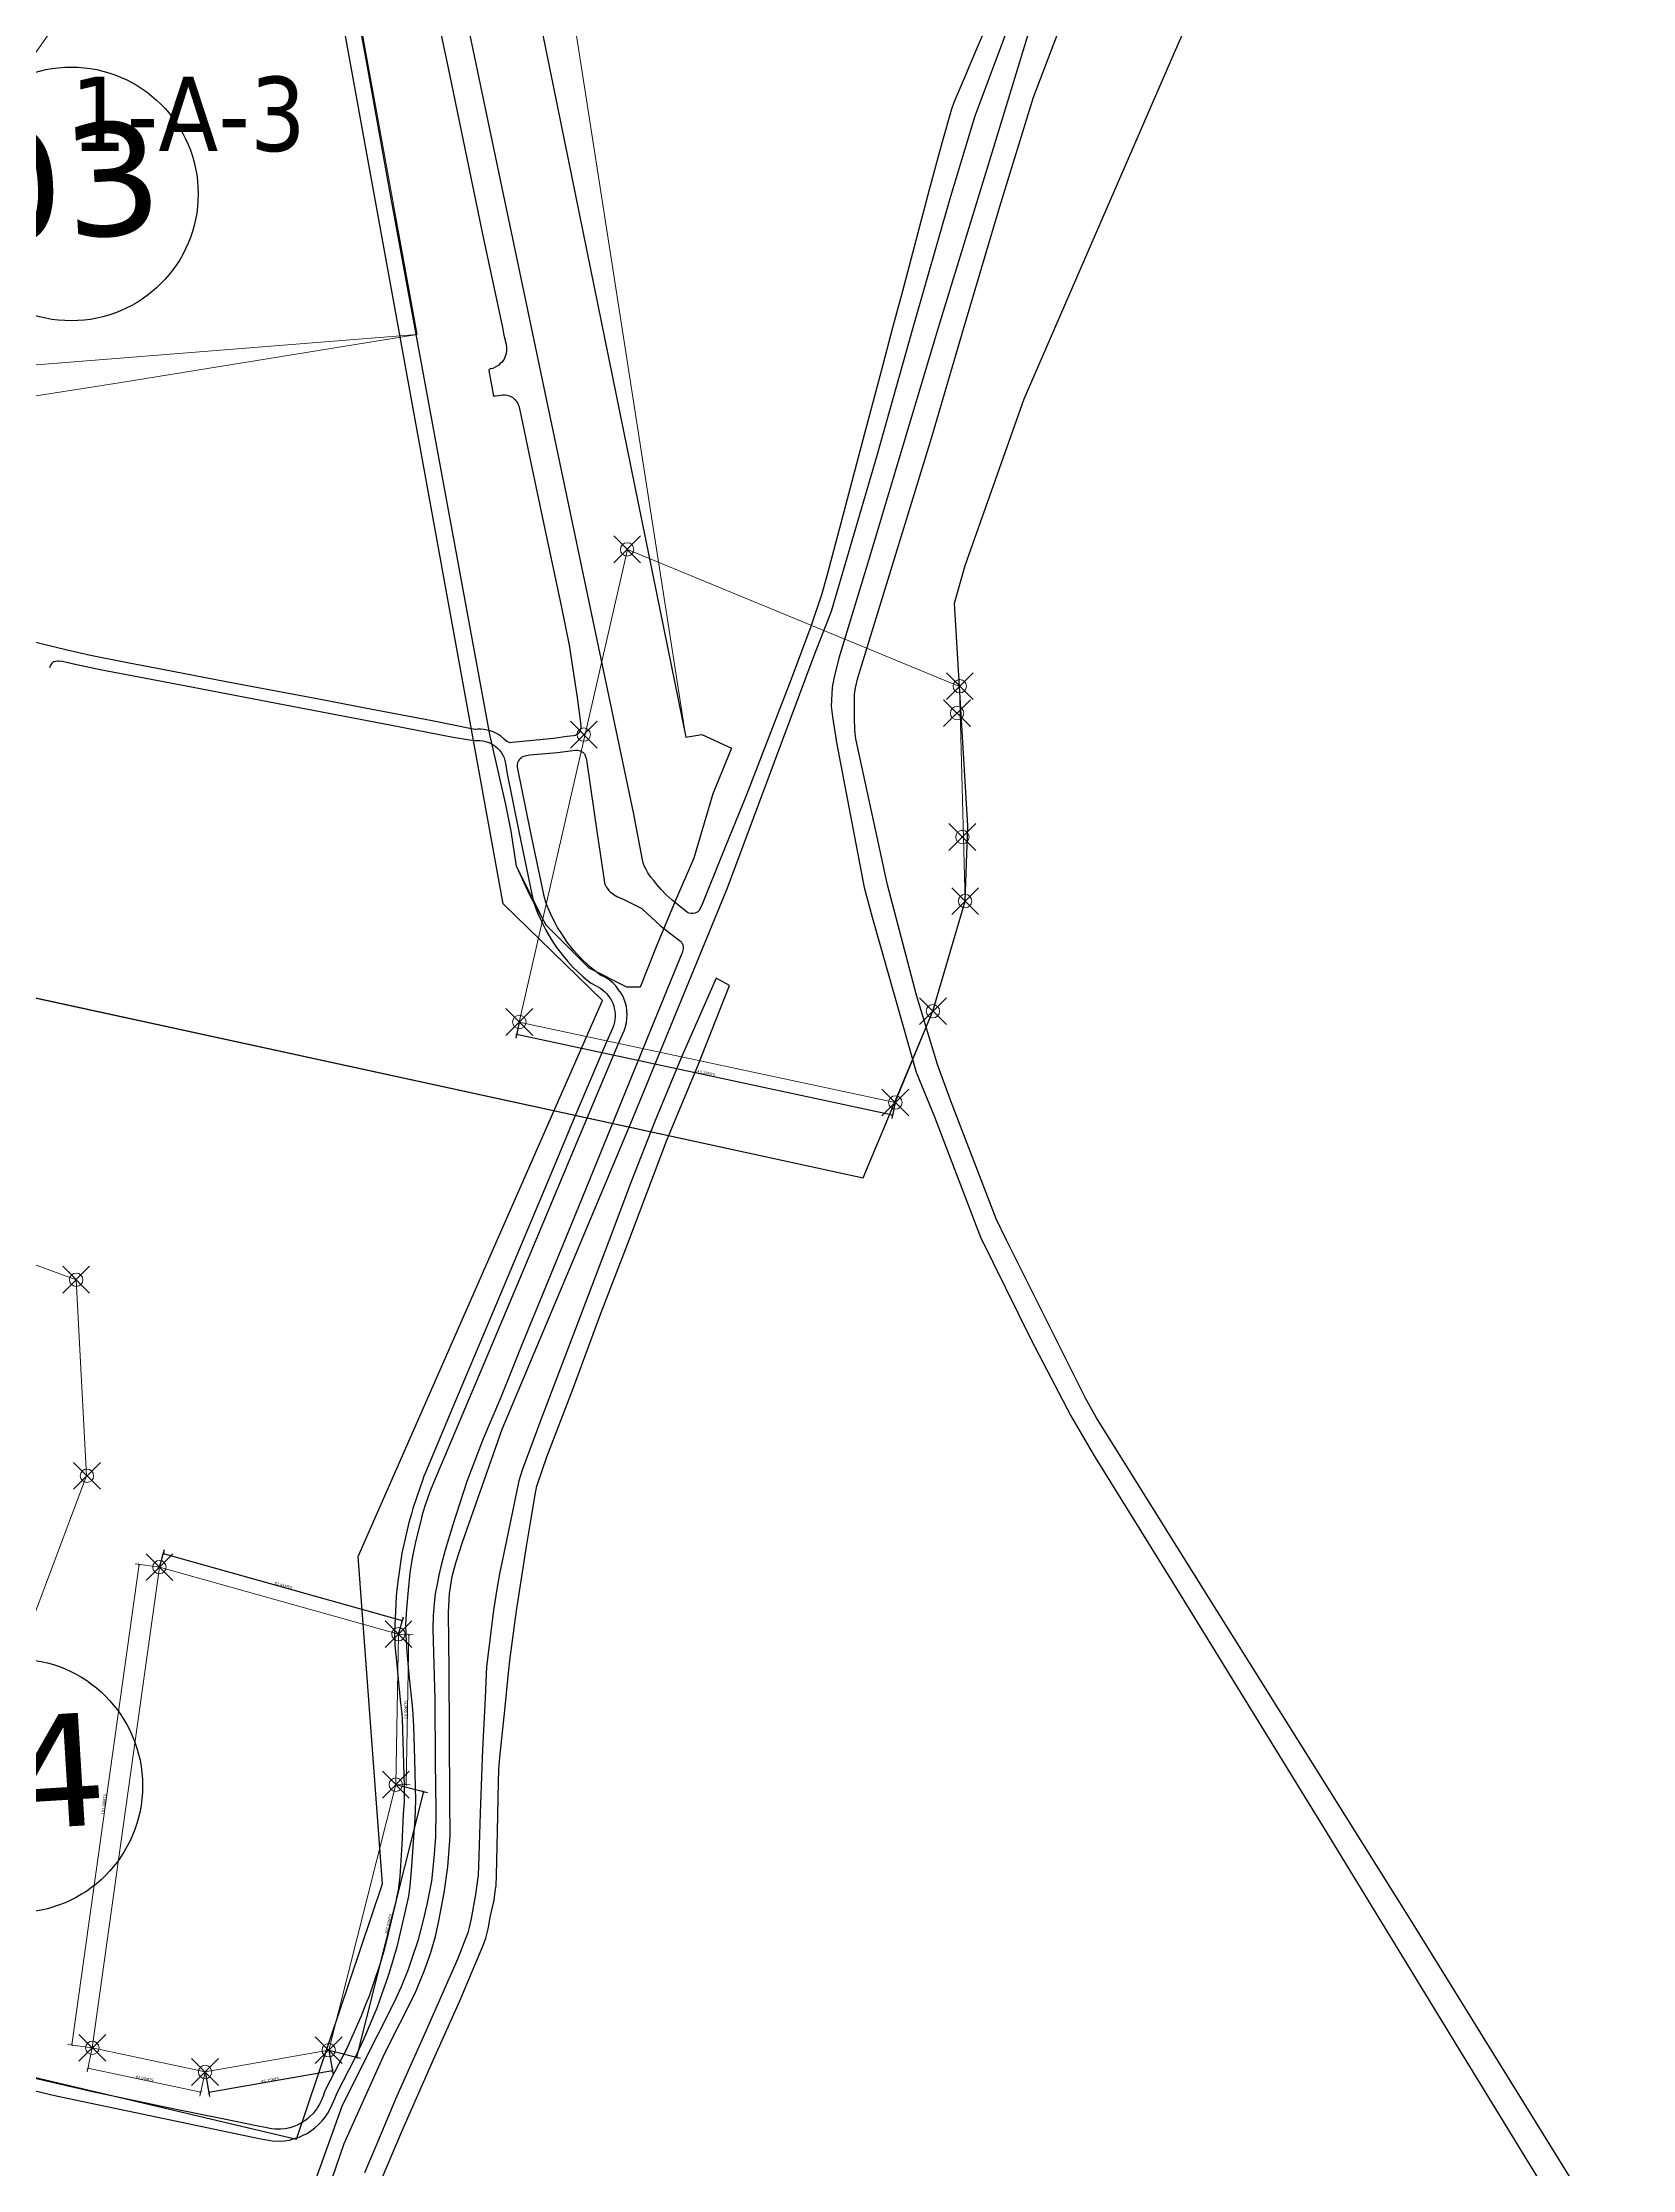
# Model space of a CAD drawing. Header units: metres. Extents: x 2 to 659295185, y -28 to 1124222152.
# Drawn here: x 655781 to 656373, y 1125972 to 1126764 of the extents above; entities that cross this region are included whole.
import ezdxf

# ---------------------------------------------------------------- set-up
doc = ezdxf.new("R2010")
doc.units = ezdxf.units.M
doc.header["$MEASUREMENT"] = 0
doc.header["$PDMODE"] = 35
doc.header["$PDSIZE"] = 5
doc.linetypes.add('HIDDEN', pattern=[0.375, 0.25, -0.125])
doc.layers.get('0').update_dxf_attribs({"linetype": 'CONTINUOUS'})
for name, color, linetype in [('Cota', 3, 'CONTINUOUS'), ('CURVAS', 2, 'CONTINUOUS'), ('MANZANA', 30, 'CONTINUOUS'), ('Numero de manzana', 6, 'CONTINUOUS'), ('Parcelas', 140, 'CONTINUOUS'), ('TERRENO DE TABACALERA', 50, 'CONTINUOUS'), ('TEXTOS', 7, 'CONTINUOUS')]:
    doc.layers.add(name, color=color, linetype=linetype)
doc.layers.add('CUADRICULA  AVIADORES', color=7, linetype='CONTINUOUS', lineweight=0)
doc.styles.add('ROMAN', font='verdana.ttf')
doc.styles.get("Standard").update_dxf_attribs({"font": 'tahoma.ttf'})
doc.dimstyles.new('100', dxfattribs={"dimtxt": 1, "dimasz": 1, "dimexe": 1.5, "dimexo": 0, "dimgap": 0.09, "dimtad": 1, "dimzin": 0, "dimdsep": 46, "dimtxsty": 'ROMAN', "dimblk": 'ARCHTICK', "dimcen": 0.09, "dimclrd": 1, "dimclre": 1, "dimadec": 0, "dimazin": 0, "dimtfac": 1, "dimtofl": 0, "dimtmove": 0, "dimatfit": 3, "dimfxl": 1, "dimtolj": 1, "dimtzin": 0, "dimarcsym": 0})

# ---------------------------------------------------------------- blocks, each defined once
blk = doc.blocks.new('_ArchTick')
at = {"color": 0, "linetype": 'ByBlock', "const_width": 0.15}
blk.add_lwpolyline([(-0.5, -0.5), (0.5, 0.5)], dxfattribs=at)
blk = doc.blocks.new('*D2503')
at = {"layer": 'Cota', "color": 1, "lineweight": -2, "transparency": 16777216}
for p, q in [((655825, 1126196), (655826.83, 1126202.52)), ((655826.42, 1126201.07), (655915.42, 1126176.07)), ((655914, 1126171), (655915.83, 1126177.51))]:
    blk.add_line(p, q, dxfattribs=at)
for p, rotation in [((655826.42, 1126201.07), 164.3086601401522), ((655915.42, 1126176.07), 344.3086601401522)]:
    blk.add_blockref('_ArchTick', p, dxfattribs=dict(at, rotation=rotation))
at = {"layer": 'Cota', "color": 0, "lineweight": 0, "transparency": 16777216, "insert": (655871.09, 1126189.16), "char_height": 1, "attachment_point": 5, "rotation": 344.30866, "style": 'ROMAN'}
blk.add_mtext('\\A1;92.45MTS', dxfattribs=at)
blk = doc.blocks.new('*D2504')
at = {"layer": 'Cota', "color": 1, "lineweight": -2, "transparency": 16777216}
for p, q in [((655923.34, 1126112.39), (655898.38, 1126013.49)), ((655913, 1126115), (655924.79, 1126112.02)), ((655888.04, 1126016.1), (655899.83, 1126013.13))]:
    blk.add_line(p, q, dxfattribs=at)
for p, rotation in [((655923.34, 1126112.39), 75.83636477606281), ((655898.38, 1126013.49), 255.8363647760628)]:
    blk.add_blockref('_ArchTick', p, dxfattribs=dict(at, rotation=rotation))
at = {"layer": 'Cota', "color": 0, "lineweight": 0, "transparency": 16777216, "insert": (655910.27, 1126063.09), "char_height": 1, "attachment_point": 5, "rotation": 75.83636, "style": 'ROMAN'}
blk.add_mtext('\\A1;102.00MTS', dxfattribs=at)
blk = doc.blocks.new('*D2505')
at = {"layer": 'Cota', "color": 1, "lineweight": -2, "transparency": 16777216}
for p, q in [((655888.04, 1126016.1), (655889.65, 1126006.93)), ((655841.99, 1126007.99), (655843.61, 1125998.82)), ((655889.39, 1126008.41), (655843.35, 1126000.3))]:
    blk.add_line(p, q, dxfattribs=at)
for p, rotation in [((655889.39, 1126008.41), 9.988998711069408), ((655843.35, 1126000.3), 189.9889987110695)]:
    blk.add_blockref('_ArchTick', p, dxfattribs=dict(at, rotation=rotation))
at = {"layer": 'Cota', "color": 0, "lineweight": 0, "transparency": 16777216, "insert": (655866.26, 1126004.96), "char_height": 1, "attachment_point": 5, "rotation": 9.989, "style": 'ROMAN'}
blk.add_mtext('\\A1;46.75MTS', dxfattribs=at)
blk = doc.blocks.new('*D2506')
at = {"layer": 'Cota', "color": 1, "lineweight": -2, "transparency": 16777216}
for p, q in [((655958.98, 1126398.96), (655957.7, 1126392.97)), ((655958.01, 1126394.44), (656098.01, 1126364.46)), ((656098.98, 1126368.98), (656097.7, 1126362.99))]:
    blk.add_line(p, q, dxfattribs=at)
for p, rotation in [((655958.01, 1126394.44), 167.9133687159431), ((656098.01, 1126364.46), 347.913368715943)]:
    blk.add_blockref('_ArchTick', p, dxfattribs=dict(at, rotation=rotation))
at = {"layer": 'Cota', "color": 0, "lineweight": 0, "transparency": 16777216, "insert": (656028.14, 1126380.05), "char_height": 1, "attachment_point": 5, "rotation": 347.91337, "style": 'ROMAN'}
blk.add_mtext('\\A1;143.18MTS', dxfattribs=at)

msp = doc.modelspace()

# ---------------------------------------------------------------- linework, layer by layer
at = {"lineweight": 0}
msp.add_point((656123.9831, 1126467.873), dxfattribs=at)
at = {"layer": 'Cota', "lineweight": 0}
for p, q in [((655958.9778, 1126398.9646), (655999.2615, 1126574.8768)), ((655999.2615, 1126574.8768), (656122.8705, 1126523.9499)), ((656122.8705, 1126523.9499), (656125, 1126444)), ((656125, 1126444), (656113, 1126403)), ((656098.9827, 1126368.9843), (655958.9778, 1126398.9646)), ((656113, 1126403), (656098.9827, 1126368.9843))]:
    msp.add_line(p, q, dxfattribs=at)
at = {"layer": 'Cota', "color": 1, "lineweight": 0}
for p, q in [((655817.4137, 1126197.062), (655792.4227, 1126018.0608)), ((655824.9999, 1126196.0029), (655815.9281, 1126197.2695)), ((655913.9999, 1126171.0007), (655919.3227, 1126170.9053)), ((655917.823, 1126170.9322), (655916.8197, 1126114.9332)), ((655912.9966, 1126115.0017), (655918.3194, 1126114.9063)), ((655800.0088, 1126017.0017), (655790.9371, 1126018.2682)), ((655800.0088, 1126017.0017), (655798.0785, 1126008.0058)), ((655840.378, 1126000.4632), (655798.3932, 1126009.4724)), ((655841.9937, 1126007.9925), (655840.0633, 1125998.9966))]:
    msp.add_line(p, q, dxfattribs=at)
at = {"layer": 'Cota', "lineweight": 0}
msp.add_lwpolyline([(655719.9766, 1126143.0158), (655762.8619, 1126137.0781), (655797.8742, 1126229.9604), (655794.0251, 1126302.9937), (655628.044, 1126363.9768), (655605.1617, 1126167.097), (655719.9766, 1126143.0158)], dxfattribs=at)
for p in [(656122, 1126514), (655983, 1126506), (655983, 1126506), (655983, 1126506), (656125, 1126444), (656113, 1126403), (655959, 1126399), (656099, 1126369), (655794, 1126303), (655798, 1126230), (655825, 1126196), (655914, 1126171), (655913, 1126115), (655800, 1126017), (655888.0362, 1126016.106), (655842, 1126008)]:
    msp.add_point(p, dxfattribs=at)
at = {"layer": 'CUADRICULA  AVIADORES', "lineweight": 0}
for p, q in [((655800.0088, 1126017.0017), (655824.9999, 1126196.0029)), ((655824.9999, 1126196.0029), (655913.9999, 1126171.0007)), ((655913.9999, 1126171.0007), (655912.9966, 1126115.0017)), ((655912.9966, 1126115.0017), (655888.038, 1126016.1024)), ((655841.9937, 1126007.9925), (655800.0088, 1126017.0017)), ((655888.038, 1126016.1024), (655841.9937, 1126007.9925))]:
    msp.add_line(p, q, dxfattribs=at)
for p in [(655999.1337, 1126574.9682), (656123.0064, 1126524.0207)]:
    msp.add_point(p, dxfattribs=at)
at = {"layer": 'CURVAS', "lineweight": 0}
for points in [[(655935, 1127057), (656021, 1126505), (656027, 1126506), (656038, 1126501), (656031, 1126484), (656024, 1126460), (656017, 1126444), (656010, 1126427), (656004, 1126412), (655999, 1126412), (655985, 1126419), (655980, 1126424), (655969, 1126435), (655963, 1126447), (655958, 1126457), (655956, 1126470), (655954, 1126480), (655948, 1126506), (655911, 1126707), (655876, 1126902)], [(655610, 1126896), (655754, 1126915), (655754, 1126885), (655876, 1126902), (655921, 1126655), (655695, 1126637), (655610, 1126896)], [(655610, 1126896), (655750, 1126915), (655754, 1126885), (655876, 1126902), (655897, 1126786), (655899, 1126773), (655911, 1126707), (655921, 1126655), (655810, 1126637), (655695, 1126619), (655675, 1126744), (655656, 1126859), (655617, 1126853), (655610, 1126896)], [(655770, 1126886), (655770, 1126886), (655788, 1126773), (655779, 1126760), (655675, 1126744)]]:
    msp.add_lwpolyline(points, dxfattribs=at)
at = {"layer": 'MANZANA', "lineweight": -3}
for p, q in [((655953, 1126443), (655871, 1126894)), ((655990, 1126407), (655953, 1126443)), ((655899, 1126200), (655990, 1126407)), ((655908, 1126078), (655899, 1126200)), ((655385, 1126099), (655876, 1125983)), ((655876, 1125983), (655908, 1126078))]:
    msp.add_line(p, q, dxfattribs=at)
at = {"layer": 'MANZANA', "lineweight": -2}
for p, q in [((655926.31, 1126783.4065), (655932.2387, 1126755.4522)), ((656128.7702, 1126736.4061), (656144.8001, 1126779.2873)), ((656148.6839, 1126767.7997), (656135.3998, 1126724.2685)), ((655932.2387, 1126755.4522), (655939.4044, 1126720.6493)), ((656119.6997, 1126706.5121), (656128.7702, 1126736.4061)), ((656135.3998, 1126724.2685), (656114.9831, 1126657.4921)), ((655939.4044, 1126720.6493), (655945.2177, 1126693.0249)), ((656105.6736, 1126657.5621), (656119.6997, 1126706.5121)), ((655945.2177, 1126693.0249), (655952.7214, 1126657.5521)), ((655952.7214, 1126657.5521), (655953.2821, 1126654.6827)), ((655953.2821, 1126654.6827), (655954.0572, 1126651.3634)), ((655954.0572, 1126651.3634), (655954.1727, 1126650.0336)), ((656113.4741, 1126652.5131), (656089.1819, 1126571.2197)), ((656092.0762, 1126609.5019), (656105.6736, 1126657.5621)), ((656114.9831, 1126657.4921), (656113.4741, 1126652.5131)), ((655950.0415, 1126642.8351), (655949.1674, 1126642.3852)), ((655950.9156, 1126643.275), (655950.0415, 1126642.8351)), ((655951.3526, 1126643.615), (655950.9156, 1126643.275)), ((655951.8968, 1126644.1648), (655951.3526, 1126643.615)), ((655952.4493, 1126644.7247), (655951.8968, 1126644.1648)), ((655952.9935, 1126645.2746), (655952.4493, 1126644.7247)), ((655953.3151, 1126645.8345), (655952.9935, 1126645.2746)), ((655953.6449, 1126646.4944), (655953.3151, 1126645.8345)), ((655953.8593, 1126647.1642), (655953.6449, 1126646.4944)), ((655954.0737, 1126648.044), (655953.8593, 1126647.1642)), ((655954.1809, 1126648.6039), (655954.0737, 1126648.044)), ((655954.1727, 1126650.0336), (655954.2881, 1126649.3738)), ((655954.2881, 1126649.3738), (655954.1809, 1126648.6039)), ((655947.7491, 1126641.9353), (655947.6337, 1126641.7153)), ((655947.6337, 1126641.7153), (655947.642, 1126641.6054)), ((655947.642, 1126641.6054), (655949.3241, 1126632.7672)), ((655947.8563, 1126641.9353), (655947.7491, 1126641.9353)), ((655948.1862, 1126642.1552), (655947.8563, 1126641.9353)), ((655949.1674, 1126642.3852), (655948.1862, 1126642.1552)), ((655949.3241, 1126632.7672), (655949.3241, 1126632.3173)), ((655949.3241, 1126632.3173), (655949.4313, 1126632.0973)), ((655949.4313, 1126632.0973), (655949.6539, 1126632.0973)), ((655949.6539, 1126632.0973), (655949.8683, 1126632.1073)), ((655949.8683, 1126632.1073), (655950.091, 1126632.1073)), ((655950.091, 1126632.1073), (655951.2949, 1126632.3272)), ((655951.2949, 1126632.3272), (655951.9545, 1126632.4472)), ((655951.9545, 1126632.4472), (655952.8286, 1126632.5572)), ((655952.8286, 1126632.5572), (655953.5955, 1126632.5572)), ((655953.5955, 1126632.5572), (655954.3623, 1126632.4572)), ((655954.3623, 1126632.4572), (655955.2364, 1126632.1273)), ((655955.2364, 1126632.1273), (655955.7888, 1126631.9073)), ((655955.7888, 1126631.9073), (655956.5557, 1126631.4674)), ((655956.5557, 1126631.4674), (655957.2154, 1126630.9175)), ((655957.2154, 1126630.9175), (655957.6607, 1126630.4776)), ((655957.6607, 1126630.4776), (655957.9905, 1126630.0377)), ((655957.9905, 1126630.0377), (655958.3203, 1126629.4878)), ((655958.3203, 1126629.4878), (655958.543, 1126628.9379)), ((655958.543, 1126628.9379), (655958.7656, 1126628.3781)), ((655958.7656, 1126628.3781), (655959.5407, 1126625.0687)), ((655959.5407, 1126625.0687), (655963.3503, 1126607.1624)), ((655963.3503, 1126607.1624), (655968.0504, 1126584.8469)), ((656081.6039, 1126573.6192), (656092.0762, 1126609.5019)), ((655968.0504, 1126584.8469), (655974.5399, 1126553.9032)), ((656075.2381, 1126551.9136), (656081.6039, 1126573.6192)), ((656089.1819, 1126571.2197), (656077.9428, 1126534.4572)), ((655974.5399, 1126553.9032), (655977.5579, 1126539.3162)), ((656068.7404, 1126535.407), (656075.2381, 1126551.9136)), ((655790.6493, 1126537.3966), (655776.8293, 1126540.7659)), ((655784.432, 1126531.6177), (655784.7535, 1126532.2776)), ((655784.7535, 1126532.2776), (655785.1906, 1126532.7275)), ((655785.1906, 1126532.7275), (655785.7348, 1126533.1674)), ((655785.7348, 1126533.1674), (655786.3945, 1126533.3974)), ((655786.3945, 1126533.3974), (655787.1613, 1126533.5074)), ((655787.1613, 1126533.5074), (655787.7056, 1126533.5074)), ((655787.7056, 1126533.5074), (655788.9177, 1126533.2974)), ((655788.9177, 1126533.2974), (655792.5376, 1126532.5376)), ((655799.3157, 1126535.437), (655790.6493, 1126537.3966)), ((655792.5376, 1126532.5376), (655802.9521, 1126530.258)), ((655813.1357, 1126532.7375), (655799.3157, 1126535.437)), ((655826.7331, 1126530.138), (655813.1357, 1126532.7375)), ((655977.5579, 1126539.3162), (655980.4934, 1126519.8701)), ((656036.4662, 1126448.9946), (656068.7404, 1126535.407)), ((656077.9428, 1126534.4572), (656076.1122, 1126526.9287)), ((655784.2176, 1126530.9479), (655784.432, 1126531.6177)), ((655802.9521, 1126530.258), (655831.6806, 1126524.7491)), ((655845.3687, 1126526.5788), (655826.7331, 1126530.138)), ((655831.6806, 1126524.7491), (655868.5313, 1126517.7206)), ((655849.871, 1126525.7089), (655845.3687, 1126526.5788)), ((655884.957, 1126519.0103), (655849.871, 1126525.7089)), ((656076.1122, 1126526.9287), (656075.4773, 1126523.4894)), ((655868.5313, 1126517.7206), (655910.75, 1126509.6122)), ((655901.6219, 1126515.871), (655884.957, 1126519.0103)), ((655980.4934, 1126519.8701), (655981.7385, 1126510.3621)), ((656075.4773, 1126523.4894), (656075.1722, 1126516.6308)), ((656075.1722, 1126516.6308), (656075.6339, 1126512.6516)), ((655926.5161, 1126511.1119), (655901.6219, 1126515.871)), ((655910.75, 1126509.6122), (655934.4321, 1126505.0632)), ((655941.8699, 1126508.0825), (655926.5161, 1126511.1119)), ((655942.4223, 1126507.8626), (655941.8699, 1126508.0825)), ((655943.5108, 1126507.9826), (655942.7439, 1126507.8726)), ((655944.7229, 1126507.9826), (655943.5108, 1126507.9826)), ((655945.8196, 1126507.8826), (655944.7229, 1126507.9826)), ((655981.755, 1126508.0425), (655981.6478, 1126507.4827)), ((655981.7385, 1126510.3621), (655981.854, 1126509.2523)), ((655981.8622, 1126508.3725), (655981.755, 1126508.0425)), ((655981.854, 1126509.2523), (655981.8622, 1126508.3725)), ((656075.6339, 1126512.6516), (656077.0935, 1126503.0436)), ((655934.4321, 1126505.0632), (655940.4598, 1126504.0933)), ((655940.4598, 1126504.0933), (655942.546, 1126503.7734)), ((655942.7439, 1126507.8726), (655942.4223, 1126507.8626)), ((655942.546, 1126503.7734), (655944.3024, 1126503.7834)), ((655944.3024, 1126503.7834), (655945.3991, 1126503.6734)), ((655945.3991, 1126503.6734), (655945.9433, 1126503.5735)), ((655947.0235, 1126507.6626), (655945.8196, 1126507.8826)), ((655945.9433, 1126503.5735), (655946.9328, 1126503.3535)), ((655946.9328, 1126503.3535), (655947.6997, 1126503.0236)), ((655948.1202, 1126507.3427), (655947.0235, 1126507.6626)), ((655947.6997, 1126503.0236), (655948.4665, 1126502.6936)), ((655949.2169, 1126507.0128), (655948.1202, 1126507.3427)), ((655948.4665, 1126502.6936), (655949.019, 1126502.3637)), ((655949.019, 1126502.3637), (655949.5632, 1126502.0338)), ((655950.2064, 1126506.5728), (655949.2169, 1126507.0128)), ((655949.5632, 1126502.0338), (655950.1157, 1126501.5939)), ((655950.1157, 1126501.5939), (655950.8826, 1126500.934)), ((655950.9733, 1126506.1329), (655950.2064, 1126506.5728)), ((655950.8826, 1126500.934), (655951.6577, 1126500.1641)), ((655952.07, 1126505.4731), (655950.9733, 1126506.1329)), ((655951.6577, 1126500.1641), (655951.9875, 1126499.7242)), ((655953.3893, 1126504.2633), (655952.07, 1126505.4731)), ((655954.3788, 1126503.4935), (655953.3893, 1126504.2633)), ((655954.9313, 1126503.1635), (655954.3788, 1126503.4935)), ((655955.2611, 1126503.0536), (655954.9313, 1126503.1635)), ((655955.5909, 1126502.9436), (655955.2611, 1126503.0536)), ((655956.3578, 1126503.0636), (655955.5909, 1126502.9436)), ((655971.6868, 1126504.5633), (655956.3578, 1126503.0636)), ((655976.8322, 1126505.2531), (655971.6868, 1126504.5633)), ((655979.1328, 1126505.4831), (655976.8322, 1126505.2531)), ((655979.8997, 1126505.713), (655979.1328, 1126505.4831)), ((655980.3367, 1126505.933), (655979.8997, 1126505.713)), ((655980.7738, 1126506.2629), (655980.3367, 1126505.933)), ((655981.1036, 1126506.6028), (655980.7738, 1126506.2629)), ((655981.4252, 1126507.0427), (655981.1036, 1126506.6028)), ((655981.6478, 1126507.4827), (655981.4252, 1126507.0427)), ((656077.0935, 1126503.0436), (656087.4173, 1126449.1145)), ((655951.9875, 1126499.7242), (655952.4245, 1126499.1744)), ((655952.4245, 1126499.1744), (655952.8698, 1126498.2945)), ((655952.8698, 1126498.2945), (655953.3151, 1126497.4047)), ((655953.3151, 1126497.4047), (655953.6449, 1126496.4149)), ((655953.6449, 1126496.4149), (655953.983, 1126494.6453)), ((655953.983, 1126494.6453), (655954.3211, 1126491.9958)), ((655954.3211, 1126491.9958), (655958.7986, 1126469.8903)), ((655958.7986, 1126469.8903), (655963.6142, 1126446.5751)), ((655963.6142, 1126446.5751), (655964.2821, 1126443.7056)), ((656001.1245, 1126362.8021), (656036.4662, 1126448.9946)), ((656087.4173, 1126449.1145), (656090.4187, 1126438.0668)), ((655964.2821, 1126443.7056), (655964.95, 1126441.936)), ((655964.95, 1126441.936), (655965.9477, 1126439.2865)), ((655965.9477, 1126439.2865), (655966.6156, 1126437.8568)), ((655966.6156, 1126437.8568), (655967.7206, 1126435.4273)), ((656090.4187, 1126438.0668), (656106.7785, 1126380.2985)), ((655967.7206, 1126435.4273), (655968.9327, 1126433.2178)), ((655968.9327, 1126433.2178), (655970.1449, 1126431.0082)), ((655970.1449, 1126431.0082), (655971.5796, 1126428.5887)), ((655971.5796, 1126428.5887), (655972.9072, 1126426.7091)), ((655972.9072, 1126426.7091), (655974.8862, 1126424.1796)), ((655974.8862, 1126424.1796), (655976.9807, 1126421.6401)), ((655976.9807, 1126421.6401), (655978.8525, 1126419.5506)), ((655978.8525, 1126419.5506), (655982.5961, 1126415.9113)), ((655982.5961, 1126415.9113), (655985.5646, 1126413.6018)), ((655985.5646, 1126413.6018), (655987.6508, 1126412.402)), ((656032.3433, 1126415.3614), (656019.3231, 1126385.6575)), ((656037.2825, 1126412.612), (656032.3433, 1126415.3614)), ((655987.6508, 1126412.402), (655989.4072, 1126411.4122)), ((655989.4072, 1126411.4122), (655990.8419, 1126410.2025)), ((655990.8419, 1126410.2025), (655991.6088, 1126409.4326)), ((655991.6088, 1126409.4326), (655992.2685, 1126408.6528)), ((655992.2685, 1126408.6528), (655992.8209, 1126407.8829)), ((655992.8209, 1126407.8829), (655993.3734, 1126407.0031)), ((655993.3734, 1126407.0031), (655993.8187, 1126406.0133)), ((655993.8187, 1126406.0133), (655994.1485, 1126405.0135)), ((656025.4745, 1126382.6981), (656037.2825, 1126412.612)), ((655994.1815, 1126397.935), (655993.6373, 1126396.6052)), ((655994.1485, 1126405.0135), (655994.3712, 1126404.0237)), ((655994.3959, 1126398.9348), (655994.1815, 1126397.935)), ((655994.3712, 1126404.0237), (655994.5938, 1126403.0239)), ((655994.6103, 1126399.9346), (655994.3959, 1126398.9348)), ((655994.5938, 1126403.0239), (655994.7092, 1126402.0341)), ((655994.7175, 1126400.9243), (655994.6103, 1126399.9346)), ((655994.7092, 1126402.0341), (655994.7175, 1126400.9243)), ((655991.5758, 1126391.8462), (655980.0811, 1126364.6917)), ((655993.6373, 1126396.6052), (655991.5758, 1126391.8462)), ((656019.3231, 1126385.6575), (656009.3456, 1126361.7323)), ((656013.9798, 1126355.0037), (656025.4745, 1126382.6981)), ((656106.7785, 1126380.2985), (656113.6473, 1126363.6219)), ((655980.0811, 1126364.6917), (655968.4792, 1126336.9974)), ((655981.0706, 1126314.9319), (656001.1245, 1126362.8021)), ((656009.3456, 1126361.7323), (656000.7864, 1126339.7868)), ((656113.6473, 1126363.6219), (656130.7162, 1126318.8011)), ((655999.3599, 1126316.5615), (656013.9798, 1126355.0037)), ((655968.4792, 1126336.9974), (655949.2911, 1126291.1267)), ((656000.7864, 1126339.7868), (655992.4499, 1126317.7413)), ((656130.7162, 1126318.8011), (656149.4013, 1126280.8288)), ((655952.6554, 1126247.3356), (655981.0706, 1126314.9319)), ((655992.4499, 1126317.7413), (655980.9717, 1126287.3875)), ((655989.4979, 1126290.7468), (655999.3599, 1126316.5615)), ((655949.2911, 1126291.1267), (655933.2365, 1126253.2244)), ((655980.9717, 1126287.3875), (655966.9949, 1126250.8349)), ((655978.7783, 1126261.9426), (655989.4979, 1126290.7468)), ((656149.4013, 1126280.8288), (656164.318, 1126252.3646)), ((655969.2461, 1126237.0177), (655978.7783, 1126261.9426)), ((655933.2365, 1126253.2244), (655924.0259, 1126231.1789)), ((655937.8294, 1126205.2442), (655952.6554, 1126247.3356)), ((655966.9949, 1126250.8349), (655960.0684, 1126232.1087)), ((656164.318, 1126252.3646), (656173.0421, 1126237.4676)), ((655924.0259, 1126231.1789), (655923.4816, 1126229.8492)), ((655960.0684, 1126232.1087), (655959.417, 1126230.1191)), ((655965.7828, 1126226.9398), (655969.2461, 1126237.0177)), ((656173.0421, 1126237.4676), (656204.3846, 1126186.8479)), ((655922.0716, 1126225.75), (655919.367, 1126217.8816)), ((655922.9374, 1126228.2995), (655922.0716, 1126225.75)), ((655923.4816, 1126229.8492), (655922.9374, 1126228.2995)), ((655958.881, 1126228.1195), (655954.2634, 1126205.8741)), ((655959.417, 1126230.1191), (655958.881, 1126228.1195)), ((655963.3255, 1126213.3225), (655964.9252, 1126222.9506)), ((655964.9252, 1126222.9506), (655965.5684, 1126226.2699)), ((655965.5684, 1126226.2699), (655965.7828, 1126226.9398)), ((655918.831, 1126215.892), (655917.858, 1126212.5727)), ((655919.367, 1126217.8816), (655918.831, 1126215.892)), ((655917.858, 1126212.5727), (655916.3572, 1126206.034)), ((655961.7259, 1126203.6945), (655963.3255, 1126213.3225)), ((655915.277, 1126201.165), (655913.9, 1126191.537)), ((655916.3572, 1126206.034), (655915.277, 1126201.165)), ((655935.3474, 1126197.6057), (655937.8294, 1126205.2442)), ((655954.2634, 1126205.8741), (655951.5835, 1126193.4766)), ((655957.9987, 1126179.6794), (655961.7259, 1126203.6945)), ((655913.9, 1126191.537), (655913.364, 1126187.6678)), ((655932.9891, 1126186.2081), (655934.0528, 1126192.5168)), ((655934.0528, 1126192.5168), (655935.3474, 1126197.6057)), ((655951.5835, 1126193.4766), (655950.7259, 1126188.4976)), ((655913.1578, 1126185.1183), (655912.7538, 1126176.82)), ((655913.364, 1126187.6678), (655913.1578, 1126185.1183)), ((655932.5768, 1126179.1195), (655932.9891, 1126186.2081)), ((655950.7259, 1126188.4976), (655949.4478, 1126179.9693)), ((656204.3846, 1126186.8479), (656258.1227, 1126099.5957)), ((655912.7538, 1126176.82), (655912.5559, 1126172.4009)), ((655932.8901, 1126157.6639), (655932.5768, 1126179.1195)), ((655949.4478, 1126179.9693), (655947.1142, 1126161.823)), ((655955.5497, 1126162.1929), (655957.9987, 1126179.6794)), ((655912.5559, 1126172.4009), (655912.6878, 1126166.872)), ((655912.6878, 1126166.872), (655912.9187, 1126164.3225)), ((655912.9187, 1126164.3225), (655913.1496, 1126162.2229)), ((655913.1496, 1126162.2229), (655914.6421, 1126146.5261)), ((655947.1142, 1126161.823), (655946.8009, 1126158.9436)), ((655954.923, 1126156.6541), (655955.5497, 1126162.1929)), ((655933.1045, 1126109.3337), (655932.8901, 1126157.6639)), ((655946.8009, 1126158.9436), (655946.3061, 1126147.326)), ((655953.6697, 1126142.7169), (655954.923, 1126156.6541)), ((655914.6421, 1126146.5261), (655915.211, 1126141.3372)), ((655946.3061, 1126147.326), (655945.2919, 1126128.0799)), ((655915.211, 1126141.3372), (655915.3347, 1126139.3376)), ((655915.3347, 1126139.3376), (655915.4584, 1126135.5784)), ((655951.7731, 1126125.1205), (655953.6697, 1126142.7169)), ((655915.4584, 1126135.5784), (655915.5904, 1126131.0493)), ((655915.5904, 1126131.0493), (655916.1016, 1126114.5726)), ((655945.2919, 1126128.0799), (655945.1022, 1126121.5512)), ((655945.1022, 1126121.5512), (655944.4096, 1126104.4147)), ((655951.2619, 1126116.0523), (655951.3526, 1126120.5914)), ((655951.3526, 1126120.5914), (655951.7731, 1126125.1205)), ((655916.1016, 1126114.5726), (655916.1181, 1126111.0334)), ((655950.9073, 1126097.5861), (655951.2619, 1126116.0523)), ((655915.813, 1126104.1748), (655915.211, 1126092.6671)), ((655916.1263, 1126108.7138), (655915.813, 1126104.1748)), ((655916.1181, 1126111.0334), (655916.1263, 1126108.7138)), ((655933.2694, 1126095.8464), (655933.1045, 1126109.3337)), ((655944.4096, 1126104.4147), (655943.8406, 1126084.4988)), ((655950.5362, 1126081.3194), (655950.9073, 1126097.5861)), ((656258.1227, 1126099.5957), (656307.6802, 1126018.3022)), ((655915.211, 1126092.6671), (655914.4937, 1126080.8295)), ((655932.4449, 1126084.4488), (655933.2694, 1126095.8464)), ((655914.4937, 1126080.8295), (655914.2875, 1126078.7299)), ((655931.0678, 1126074.7107), (655932.4449, 1126084.4488)), ((655943.6345, 1126081.2894), (655942.678, 1126074.1009)), ((655943.8406, 1126084.4988), (655943.6345, 1126081.2894)), ((655950.3383, 1126077.3402), (655950.5362, 1126081.3194)), ((655913.3227, 1126072.9711), (655913.0012, 1126071.3114)), ((655913.8587, 1126075.7405), (655913.3227, 1126072.9711)), ((655914.2875, 1126078.7299), (655913.8587, 1126075.7405)), ((655929.0311, 1126064.3029), (655931.0678, 1126074.7107)), ((655942.678, 1126074.1009), (655941.0783, 1126065.1327)), ((655949.5962, 1126072.0313), (655950.0168, 1126075.3506)), ((655950.0168, 1126075.3506), (655950.3383, 1126077.3402)), ((655912.6796, 1126069.8717), (655909.4472, 1126056.4745)), ((655913.0012, 1126071.3114), (655912.6796, 1126069.8717)), ((655941.0783, 1126065.1327), (655940.3279, 1126061.8134)), ((655947.5595, 1126061.8434), (655948.1944, 1126065.6026)), ((655948.1944, 1126065.6026), (655949.5962, 1126072.0313)), ((655925.9059, 1126052.1253), (655927.8519, 1126058.4341)), ((655927.8519, 1126058.4341), (655929.0311, 1126064.3029)), ((655939.1405, 1126057.9342), (655936.106, 1126050.2857)), ((655939.7837, 1126059.8138), (655939.1405, 1126057.9342)), ((655940.3279, 1126061.8134), (655939.7837, 1126059.8138)), ((655945.3991, 1126054.8648), (655946.4793, 1126057.8542)), ((655946.4793, 1126057.8542), (655947.5595, 1126061.8434)), ((655908.4824, 1126052.6052), (655907.1878, 1126048.3961)), ((655909.4472, 1126056.4745), (655908.4824, 1126052.6052)), ((655923.6301, 1126045.4767), (655925.9059, 1126052.1253)), ((655936.106, 1126050.2857), (655924.166, 1126023.2512)), ((655941.4906, 1126045.4467), (655945.3991, 1126054.8648)), ((655907.1878, 1126048.3961), (655904.5904, 1126040.6377)), ((655920.274, 1126037.3883), (655923.6301, 1126045.4767)), ((655936.8316, 1126034.4789), (655941.4906, 1126045.4467)), ((655901.8858, 1126033.3292), (655899.9315, 1126028.5601)), ((655903.0732, 1126036.2086), (655901.8858, 1126033.3292)), ((655904.5904, 1126040.6377), (655903.0732, 1126036.2086)), ((655908.87, 1126015.0029), (655920.274, 1126037.3883)), ((655927.0686, 1126012.6434), (655936.8316, 1126034.4789)), ((655899.9315, 1126028.5601), (655894.6129, 1126016.4826)), ((655924.166, 1126023.2512), (655913.3227, 1125998.7662)), ((656307.6802, 1126018.3022), (656345.974, 1125955.8749)), ((655891.6857, 1126010.7238), (655887.1175, 1126001.9656)), ((655894.6129, 1126016.4826), (655891.6857, 1126010.7238)), ((655893.7801, 1125981.3098), (655908.87, 1126015.0029)), ((655915.2358, 1125985.8288), (655927.0686, 1126012.6434)), ((655800.0166, 1126000.5858), (655765.1449, 1126008.7242)), ((655887.1175, 1126001.9656), (655886.466, 1126000.6358)), ((655830.6169, 1125994.1971), (655800.0166, 1126000.5858)), ((655849.1536, 1125990.4079), (655830.6169, 1125994.1971)), ((655882.9945, 1125993.5373), (655882.2277, 1125992.5375)), ((655883.5388, 1125994.0972), (655882.9945, 1125993.5373)), ((655883.9758, 1125994.987), (655883.5388, 1125994.0972)), ((655884.6272, 1125995.9768), (655883.9758, 1125994.987)), ((655885.1714, 1125997.1965), (655884.6272, 1125995.9768)), ((655885.9301, 1125998.9762), (655885.1714, 1125997.1965)), ((655886.466, 1126000.6358), (655885.9301, 1125998.9762)), ((655913.3227, 1125998.7662), (655905.5139, 1125980.37)), ((655861.1018, 1125987.9184), (655849.1536, 1125990.4079)), ((655865.0516, 1125987.1586), (655861.1018, 1125987.9184)), ((655866.7007, 1125986.8286), (655865.0516, 1125987.1586)), ((655868.119, 1125986.7287), (655866.7007, 1125986.8286)), ((655870.0898, 1125986.7387), (655868.119, 1125986.7287)), ((655871.8461, 1125986.8586), (655870.0898, 1125986.7387)), ((655873.5943, 1125987.1986), (655871.8461, 1125986.8586)), ((655875.0208, 1125987.6485), (655873.5943, 1125987.1986)), ((655876.3319, 1125988.1984), (655875.0208, 1125987.6485)), ((655877.4286, 1125988.7582), (655876.3319, 1125988.1984)), ((655879.1767, 1125989.768), (655877.4286, 1125988.7582)), ((655880.158, 1125990.5379), (655879.1767, 1125989.768)), ((655880.9248, 1125991.3177), (655880.158, 1125990.5379)), ((655882.2277, 1125992.5375), (655880.9248, 1125991.3177)), ((655906.2396, 1125964.4432), (655915.2358, 1125985.8288)), ((655887.8348, 1125964.0333), (655893.7801, 1125981.3098)), ((655905.5139, 1125980.37), (655901.391, 1125970.502))]:
    msp.add_line(p, q, dxfattribs=at)
at = {"layer": 'MANZANA', "linetype": 'Continuous', "lineweight": -2}
for p, q in [((656137.5602, 1126780.797), (656127.0385, 1126755.9821)), ((655948.5655, 1126729.0876), (655940.7319, 1126766.44)), ((656127.0385, 1126755.9821), (656124.8699, 1126750.8831)), ((656124.8699, 1126750.8831), (656120.7552, 1126741.3551)), ((656119.8894, 1126738.9156), (656116.3272, 1126726.1781)), ((656120.7552, 1126741.3551), (656119.8894, 1126738.9156)), ((655962.2206, 1126664.2308), (655948.5655, 1126729.0876)), ((656116.3272, 1126726.1781), (656111.6848, 1126709.3516)), ((656111.6848, 1126709.3516), (656101.6661, 1126671.1493)), ((656101.6661, 1126671.1493), (656098.0049, 1126657.5321)), ((655963.5647, 1126657.6021), (655962.2206, 1126664.2308)), ((655975.1996, 1126602.1334), (655963.5647, 1126657.6021)), ((656098.0049, 1126657.5321), (656093.6923, 1126641.3654)), ((656093.6923, 1126641.3654), (656086.8978, 1126615.7806)), ((656086.8978, 1126615.7806), (656078.7096, 1126584.7769)), ((655986.0593, 1126550.7539), (655975.1996, 1126602.1334)), ((656078.7096, 1126584.7769), (656073.8611, 1126566.5106)), ((656073.8611, 1126566.5106), (656071.5935, 1126558.4223)), ((656071.5935, 1126558.4223), (656067.5942, 1126546.2448)), ((656001.5038, 1126476.9389), (655986.0593, 1126550.7539)), ((656067.5942, 1126546.2448), (656060.2307, 1126526.6288)), ((656060.2307, 1126526.6288), (656043.5494, 1126483.5375)), ((655973.2453, 1126499.3743), (655979.9244, 1126500.1741)), ((655979.9244, 1126500.1741), (655980.6913, 1126500.1841)), ((655980.6913, 1126500.1841), (655981.2438, 1126500.0742)), ((655981.2438, 1126500.0742), (655981.8952, 1126499.8542)), ((655958.3615, 1126494.6653), (655958.4687, 1126495.5551)), ((655958.3698, 1126493.8954), (655958.3615, 1126494.6653)), ((655963.2926, 1126469.4704), (655958.3698, 1126493.8954)), ((655958.4687, 1126495.5551), (655958.6831, 1126496.105)), ((655958.6831, 1126496.105), (655959.013, 1126496.5449)), ((655959.013, 1126496.5449), (655959.3428, 1126497.1048)), ((655959.3428, 1126497.1048), (655959.7798, 1126497.4347)), ((655959.7798, 1126497.4347), (655960.1014, 1126497.7646)), ((655960.1014, 1126497.7646), (655960.6539, 1126497.9946)), ((655960.6539, 1126497.9946), (655961.1981, 1126498.1046)), ((655961.1981, 1126498.1046), (655962.839, 1126498.4445)), ((655962.839, 1126498.4445), (655973.2453, 1126499.3743)), ((655981.8952, 1126499.8542), (655982.3405, 1126499.6343)), ((655982.3405, 1126499.6343), (655982.6703, 1126499.4143)), ((655982.6703, 1126499.4143), (655982.8847, 1126499.1943)), ((655982.8847, 1126499.1943), (655983.2145, 1126498.8644)), ((655983.2145, 1126498.8644), (655983.4372, 1126498.5345)), ((655983.4372, 1126498.5345), (655983.5526, 1126497.9846)), ((655983.5526, 1126497.9846), (655983.8824, 1126497.2148)), ((655983.8824, 1126497.2148), (655984.1051, 1126495.775)), ((655984.1051, 1126495.775), (655987.9476, 1126469.1405)), ((656004.8681, 1126459.3625), (656001.5038, 1126476.9389)), ((656043.5494, 1126483.5375), (656034.3305, 1126460.7122)), ((655967.1021, 1126451.2341), (655963.2926, 1126469.4704)), ((655987.9476, 1126469.1405), (655990.5451, 1126451.784)), ((656034.3305, 1126460.7122), (656027.1814, 1126443.0958)), ((656005.0907, 1126458.2627), (656004.8681, 1126459.3625)), ((656005.536, 1126457.1629), (656005.0907, 1126458.2627)), ((656006.1957, 1126455.7232), (656005.536, 1126457.1629)), ((656006.8636, 1126454.5134), (656006.1957, 1126455.7232)), ((656007.9603, 1126452.8538), (656006.8636, 1126454.5134)), ((656008.9498, 1126451.754), (656007.9603, 1126452.8538)), ((655968.1081, 1126446.4851), (655967.1021, 1126451.2341)), ((655968.6689, 1126444.3855), (655968.1081, 1126446.4851)), ((655990.5451, 1126451.784), (655990.7677, 1126450.6742)), ((655990.7677, 1126450.6742), (655990.9904, 1126450.0144)), ((655990.9904, 1126450.0144), (655991.3202, 1126449.3545)), ((655991.3202, 1126449.3545), (655991.6583, 1126448.8046)), ((655991.6583, 1126448.8046), (655992.3179, 1126447.9248)), ((655992.3179, 1126447.9248), (655992.9776, 1126447.3749)), ((655992.9776, 1126447.3749), (655993.5218, 1126446.935)), ((655993.5218, 1126446.935), (655994.2969, 1126446.3851)), ((655994.2969, 1126446.3851), (655995.6163, 1126445.6153)), ((655995.6163, 1126445.6153), (655997.15, 1126444.9554)), ((655997.15, 1126444.9554), (656001.8749, 1126442.6559)), ((656010.2774, 1126450.1043), (656008.9498, 1126451.754)), ((656011.8194, 1126448.3347), (656010.2774, 1126450.1043)), ((656013.6912, 1126446.3551), (656011.8194, 1126448.3347)), ((656015.8846, 1126444.3755), (656013.6912, 1126446.3551)), ((655969.3285, 1126442.2859), (655968.6689, 1126444.3855)), ((655970.1036, 1126440.5263), (655969.3285, 1126442.2859)), ((655971.2168, 1126437.9868), (655970.1036, 1126440.5263)), ((655972.2063, 1126436.1072), (655971.2168, 1126437.9868)), ((656001.8749, 1126442.6559), (656004.6207, 1126441.2261)), ((656004.6207, 1126441.2261), (656005.165, 1126440.7862)), ((656005.165, 1126440.7862), (656006.5997, 1126439.3565)), ((656006.5997, 1126439.3565), (656011.5472, 1126434.8474)), ((656021.0547, 1126440.1964), (656015.8846, 1126444.3755)), ((656021.6072, 1126439.7564), (656021.0547, 1126440.1964)), ((656022.1514, 1126439.5365), (656021.6072, 1126439.7564)), ((656022.8111, 1126439.4265), (656022.1514, 1126439.5365)), ((656023.6934, 1126439.4265), (656022.8111, 1126439.4265)), ((656024.3448, 1126439.5465), (656023.6934, 1126439.4265)), ((656025.0045, 1126439.7664), (656024.3448, 1126439.5465)), ((656025.4415, 1126439.9964), (656025.0045, 1126439.7664)), ((656025.7713, 1126440.2164), (656025.4415, 1126439.9964)), ((656026.0929, 1126440.6563), (656025.7713, 1126440.2164)), ((656026.3073, 1126441.2161), (656026.0929, 1126440.6563)), ((656027.1814, 1126443.0958), (656026.3073, 1126441.2161)), ((655973.2041, 1126434.2276), (655972.2063, 1126436.1072)), ((655974.5234, 1126432.138), (655973.2041, 1126434.2276)), ((655977.0631, 1126428.3888), (655974.5234, 1126432.138)), ((656011.5472, 1126434.8474), (656016.4948, 1126430.9982)), ((656016.4948, 1126430.9982), (656018.5809, 1126429.4585)), ((656018.5809, 1126429.4585), (656019.0262, 1126429.1286)), ((656019.0262, 1126429.1286), (656019.3561, 1126428.6887)), ((655979.2648, 1126425.6293), (655977.0631, 1126428.3888)), ((655981.5818, 1126423.0998), (655979.2648, 1126425.6293)), ((655985.1028, 1126419.6905), (655981.5818, 1126423.0998)), ((656018.9438, 1126423.0398), (656003.9776, 1126386.4773)), ((656019.5869, 1126424.6995), (656018.9438, 1126423.0398)), ((656019.3561, 1126428.6887), (656019.5787, 1126428.2388)), ((656019.5787, 1126428.2388), (656019.9085, 1126427.6889)), ((656019.9168, 1126425.6993), (656019.5869, 1126424.6995)), ((656019.9085, 1126427.6889), (656020.0157, 1126427.139)), ((656020.024, 1126426.2492), (656019.9168, 1126425.6993)), ((656020.0157, 1126427.139), (656020.024, 1126426.5891)), ((656020.024, 1126426.5891), (656020.024, 1126426.2492)), ((655986.8592, 1126418.2508), (655985.1028, 1126419.6905)), ((655988.0713, 1126417.261), (655986.8592, 1126418.2508)), ((655988.9454, 1126416.6012), (655988.0713, 1126417.261)), ((655990.8172, 1126415.6214), (655988.9454, 1126416.6012)), ((655992.4664, 1126414.6316), (655990.8172, 1126415.6214)), ((655993.8929, 1126413.4218), (655992.4664, 1126414.6316)), ((655994.8824, 1126412.432), (655993.8929, 1126413.4218)), ((655995.9873, 1126410.9923), (655994.8824, 1126412.432)), ((655996.9768, 1126409.6726), (655995.9873, 1126410.9923)), ((655997.5293, 1126408.6828), (655996.9768, 1126409.6726)), ((655997.9746, 1126407.683), (655997.5293, 1126408.6828)), ((655998.4116, 1126406.3632), (655997.9746, 1126407.683)), ((655998.8651, 1126404.7036), (655998.4116, 1126406.3632)), ((655998.4611, 1126396.8552), (655998.8899, 1126398.6248)), ((655999.0878, 1126403.0439), (655998.8651, 1126404.7036)), ((655998.8899, 1126398.6248), (655999.096, 1126400.1745)), ((655999.2032, 1126401.6142), (655999.0878, 1126403.0439)), ((655999.096, 1126400.1745), (655999.2032, 1126401.6142)), ((655980.5676, 1126354.4138), (655995.9626, 1126390.9764)), ((655995.9626, 1126390.9764), (655997.2654, 1126394.0757)), ((655997.2654, 1126394.0757), (655998.0241, 1126395.6354)), ((655998.0241, 1126395.6354), (655998.4611, 1126396.8552)), ((656003.9776, 1126386.4773), (655981.0046, 1126330.1887)), ((655960.1839, 1126305.6637), (655980.5676, 1126354.4138)), ((655981.0046, 1126330.1887), (655960.1839, 1126279.3391)), ((655946.9493, 1126274.1901), (655960.1839, 1126305.6637)), ((655960.1839, 1126279.3391), (655951.9463, 1126258.9532)), ((655927.1098, 1126227.5396), (655946.9493, 1126274.1901)), ((655951.9463, 1126258.9532), (655945.5558, 1126243.7663)), ((655945.5558, 1126243.7663), (655939.4868, 1126227.9296)), ((655924.1825, 1126219.5613), (655925.807, 1126224.1103)), ((655925.807, 1126224.1103), (655927.1098, 1126227.5396)), ((655939.4868, 1126227.9296), (655934.3002, 1126211.7529)), ((655922.5663, 1126213.6925), (655923.1023, 1126216.022)), ((655923.1023, 1126216.022), (655924.1825, 1126219.5613)), ((655920.6286, 1126205.944), (655922.5663, 1126213.6925)), ((655934.3002, 1126211.7529), (655931.3811, 1126202.3448)), ((655918.3774, 1126193.8765), (655919.235, 1126199.3054)), ((655919.235, 1126199.3054), (655919.8782, 1126202.4048)), ((655919.8782, 1126202.4048), (655920.6286, 1126205.944)), ((655931.3811, 1126202.3448), (655929.8722, 1126196.6959)), ((655917.7508, 1126187.4678), (655918.3774, 1126193.8765)), ((655929.0146, 1126192.9367), (655928.3714, 1126189.6074)), ((655929.8722, 1126196.6959), (655929.0146, 1126192.9367)), ((655917.1241, 1126180.4892), (655917.7508, 1126187.4678)), ((655927.7282, 1126186.0681), (655927.3077, 1126182.4188)), ((655928.3714, 1126189.6074), (655927.7282, 1126186.0681)), ((655916.7118, 1126174.6304), (655917.1241, 1126180.4892)), ((655926.8872, 1126177.9897), (655926.7965, 1126172.9008)), ((655927.3077, 1126182.4188), (655926.8872, 1126177.9897)), ((655916.8355, 1126170.6512), (655916.7118, 1126174.6304)), ((655917.19, 1126164.4525), (655916.8355, 1126170.6512)), ((655926.7965, 1126172.9008), (655927.5716, 1126146.6961)), ((655917.9981, 1126156.0542), (655917.19, 1126164.4525)), ((655919.367, 1126143.1168), (655917.9981, 1126156.0542)), ((655927.5716, 1126146.6961), (655927.6705, 1126123.3608)), ((655919.7298, 1126136.8181), (655919.367, 1126143.1168)), ((655920.1091, 1126124.5406), (655919.7298, 1126136.8181)), ((655920.5049, 1126109.0638), (655920.1091, 1126124.5406)), ((655927.6705, 1126123.3608), (655927.9674, 1126105.5545)), ((655920.208, 1126102.3151), (655920.5049, 1126109.0638)), ((655927.9674, 1126105.5545), (655927.7942, 1126095.5965)), ((655919.5896, 1126093.6869), (655920.208, 1126102.3151)), ((655918.864, 1126082.9491), (655919.5896, 1126093.6869)), ((655927.7942, 1126095.5965), (655927.1758, 1126087.6381)), ((655918.3445, 1126077.3102), (655918.864, 1126082.9491)), ((655927.1758, 1126087.6381), (655926.3347, 1126079.1099)), ((655916.7365, 1126068.452), (655917.8167, 1126073.431)), ((655917.8167, 1126073.431), (655918.3445, 1126077.3102)), ((655926.3347, 1126079.1099), (655924.6196, 1126070.3716)), ((655913.7268, 1126055.6146), (655916.7365, 1126068.452)), ((655923.2178, 1126064.5028), (655921.1728, 1126056.8644)), ((655924.6196, 1126070.3716), (655923.2178, 1126064.5028)), ((655921.1728, 1126056.8644), (655919.0124, 1126050.2157)), ((655910.379, 1126044.3169), (655912.1106, 1126049.9658)), ((655912.1106, 1126049.9658), (655913.7268, 1126055.6146)), ((655919.0124, 1126050.2157), (655917.6023, 1126046.1166)), ((655906.0499, 1126031.9095), (655910.379, 1126044.3169)), ((655917.6023, 1126046.1166), (655915.0049, 1126039.6879)), ((655912.5064, 1126034.259), (655906.2066, 1126021.7315)), ((655915.0049, 1126039.6879), (655912.5064, 1126034.259)), ((655901.2838, 1126020.5018), (655904.2111, 1126027.4804)), ((655904.2111, 1126027.4804), (655906.0499, 1126031.9095)), ((655906.2066, 1126021.7315), (655893.0627, 1125995.4669)), ((655897.6969, 1126012.9633), (655901.2838, 1126020.5018)), ((655733.0274, 1126011.7936), (655786.5511, 1125999.0861)), ((655891.2899, 1126000.4359), (655897.6969, 1126012.9633)), ((655786.5511, 1125999.0861), (655836.2323, 1125988.6883)), ((655893.0627, 1125995.4669), (655883.1017, 1125967.8825)), ((655887.7112, 1125992.6774), (655888.6842, 1125994.5571)), ((655888.6842, 1125994.5571), (655889.8798, 1125997.2165)), ((655889.8798, 1125997.2165), (655891.2899, 1126000.4359)), ((655836.2323, 1125988.6883), (655861.5636, 1125983.3793)), ((655879.9601, 1125985.119), (655881.7082, 1125986.3487)), ((655881.7082, 1125986.3487), (655882.8049, 1125987.2386)), ((655882.8049, 1125987.2386), (655884.1077, 1125988.3483)), ((655884.1077, 1125988.3483), (655885.6414, 1125989.788)), ((655885.6414, 1125989.788), (655886.7299, 1125991.1278)), ((655886.7299, 1125991.1278), (655887.7112, 1125992.6774)), ((655861.5636, 1125983.3793), (655864.194, 1125982.8394)), ((655864.194, 1125982.8394), (655866.9316, 1125982.4095)), ((655866.9316, 1125982.4095), (655869.2405, 1125982.1996)), ((655869.2405, 1125982.1996), (655871.5411, 1125982.3196)), ((655871.5411, 1125982.3196), (655873.3964, 1125982.6595)), ((655873.3964, 1125982.6595), (655875.1527, 1125983.2194)), ((655875.1527, 1125983.2194), (655877.008, 1125983.7793)), ((655877.008, 1125983.7793), (655878.5418, 1125984.4491)), ((655878.5418, 1125984.4491), (655879.9601, 1125985.119))]:
    msp.add_line(p, q, dxfattribs=at)
at = {"layer": 'MANZANA', "lineweight": -2}
msp.add_lwpolyline([(656373.4738, 1125931.22), (656291.1473, 1126064.1329), (656212.919, 1126189.2074), (656173.9656, 1126251.6347), (656169.7685, 1126258.9133), (656140.3638, 1126317.7313), (656136.4965, 1126325.6797), (656119.5348, 1126369.8407), (656114.6615, 1126383.098), (656106.8775, 1126408.9427), (656096.0671, 1126450.0344), (656084.8858, 1126501.5239), (656084.3251, 1126504.4033), (656083.9787, 1126507.6026), (656083.8468, 1126512.4716), (656083.8303, 1126517.4506), (656083.8138, 1126520.9899), (656084.1272, 1126523.4194), (656085.1002, 1126527.1886), (656112.4269, 1126616.3405), (656124.5153, 1126657.5321), (656137.9066, 1126702.6029), (656150.432, 1126743.3646), (656185.5263, 1126835.6459)], dxfattribs=at)
at = {"layer": 'Numero de manzana', "lineweight": -2}
for centre in [(655792.1649, 1126707.3319), (655771.4948, 1126114.5596)]:
    msp.add_circle(centre, 47.2457, dxfattribs=at)
at = {"layer": 'Parcelas', "lineweight": -3}
msp.add_lwpolyline([(655906, 1127070), (656021, 1126505), (656027, 1126506), (656038, 1126501), (656031, 1126484), (656024, 1126460), (656017, 1126444), (656010, 1126427), (656004, 1126412), (655999, 1126412), (655985, 1126419), (655980, 1126424), (655969, 1126435), (655963, 1126446), (655958, 1126457), (655956, 1126470), (655954, 1126480), (655948, 1126506), (655911, 1126707), (655876, 1126902)], dxfattribs=at)
at = {"layer": 'TERRENO DE TABACALERA', "lineweight": -3}
for p, q in [((656203, 1126760), (656210, 1126776)), ((656147, 1126631), (656203, 1126760)), ((656125, 1126569), (656147, 1126631)), ((656121, 1126555), (656125, 1126569)), ((656126, 1126472), (656121, 1126555)), ((656125, 1126444), (656126, 1126472)), ((655590, 1126449), (656087, 1126341)), ((656113, 1126403), (656125, 1126444)), ((656087, 1126341), (656113, 1126403))]:
    msp.add_line(p, q, dxfattribs=at)
msp.add_lwpolyline([(655506, 1126886), (655577, 1126452), (655577, 1126452), (655590, 1126449), (656087, 1126341), (656087, 1126341), (656113, 1126403), (656125, 1126444), (656126, 1126472), (656121, 1126555), (656125, 1126569), (656147, 1126631), (656203, 1126760), (656210, 1126776)], dxfattribs=at)

# ---------------------------------------------------------------- block references
at = {"layer": 'Cota', "color": 1, "lineweight": 0}
for p, rotation in [((655817.4137, 1126197.062), 82.05208264900449), ((655917.823, 1126170.9322), 88.97358822717617), ((655916.8197, 1126114.9332), 268.9735882271762), ((655792.4227, 1126018.0608), 262.0520826490045), ((655798.3932, 1126009.4724), 167.8890728916181), ((655840.378, 1126000.4632), 347.8890728916181)]:
    msp.add_blockref('_ArchTick', p, dxfattribs=dict(at, rotation=rotation))

# ---------------------------------------------------------------- texts
at = {"layer": 'Cota', "lineweight": 0, "style": 'ROMAN'}
msp.add_text('43.00MTS', height=1, rotation=347.8890729, dxfattribs=at).set_placement((655816.029, 1126005.8107))
at = {"layer": 'Cota', "lineweight": 0, "char_height": 1, "attachment_point": 5, "style": 'ROMAN'}
for s, insert, rotation in [('\\A1;56.00MTS', (655916.7109, 1126142.9436), 88.9735882), ('\\A1;181.00MTS', (655804.3112, 1126107.6462), 82.0520826)]:
    msp.add_mtext(s, dxfattribs=dict(at, insert=insert, rotation=rotation))
at = {"layer": 'Numero de manzana', "lineweight": -2, "style": 'ROMAN'}
for s, p in [('03', (655753.8688, 1126688.6796)), ('04', (655733.1988, 1126095.9073))]:
    msp.add_text(s, height=41.99533, rotation=3.4915349, dxfattribs=at).set_placement(p)
at = {"layer": 'TEXTOS', "linetype": 'HIDDEN', "lineweight": 40, "insert": (655792, 1126751), "char_height": 27.69936, "width": 151.312185, "attachment_point": 1}
msp.add_mtext('1-A-3', dxfattribs=at)

# ---------------------------------------------------------------- dimensions: what is measured, and where the dimension line sits
at = {"layer": 'Cota', "lineweight": 0}
for p1, p2, distance, picture, middle in [((655958.9778, 1126398.9646), (656098.9827, 1126368.9843), -4.6261, '*D2506', (656028.1399, 1126380.0501)), ((655824.9999, 1126196.0029), (655913.9999, 1126171.0007), 5.2651, '*D2503', (655871.0891, 1126189.1587)), ((655912.9966, 1126115.0017), (655888.038, 1126016.1024), 10.6657, '*D2504', (655910.2665, 1126063.0917)), ((655888.0382, 1126016.1023), (655841.9937, 1126007.9925), 7.8101, '*D2505', (655866.2649, 1126004.9563))]:
    dim = msp.add_aligned_dim(p1=p1, p2=p2, distance=distance, dimstyle='100', override={"dimpost": 'MTS'}, dxfattribs=at)
    dim.commit()
    dim.dimension.update_dxf_attribs({"geometry": picture, "text_midpoint": middle})

doc.saveas('drawing.dxf')
